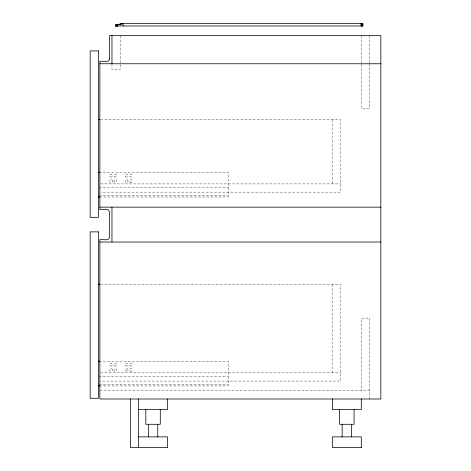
<?xml version="1.0" encoding="UTF-8"?>
<svg xmlns="http://www.w3.org/2000/svg" width="471" height="471" viewBox="0 0 471 471"><rect width="100%" height="100%" fill="white"/><g stroke="black" fill="none" stroke-linecap="round" stroke-linejoin="round"><path stroke-width="0.35" stroke-dasharray="2.35 1.77" d="M100.6 119.475L340.627 119.475L340.627 192.139L100.6 192.139M99.134 172.28L228.235 172.28L228.235 196.984L99.864 196.984M100.6 183.908L340.627 183.908M99.134 187.299L228.235 187.299M99.134 195.53L228.235 195.53M100.6 284.19L340.627 284.19L340.627 381.08L100.6 381.08M99.134 361.216L228.235 361.216L228.235 385.926L99.864 385.926M100.6 372.844L340.627 372.844M99.134 376.235L228.235 376.235M99.134 384.471L228.235 384.471M99.852 390.771L369.694 390.771M369.694 35.661L369.694 62.82M369.694 63.556L369.694 108.33L361.457 108.33L361.457 63.556M369.694 399.002L369.694 318.102L361.457 318.102L361.457 390.771M361.457 35.661L361.457 62.82M332.391 119.475L332.391 183.908M332.391 284.19L332.391 372.844M120.199 35.661L120.199 69.573L111.963 69.573L111.963 64.521M113.935 180.676L113.9 181.058A1.454 1.454 0 0 0 116.773 181.317L116.808 180.941A1.454 1.454 0 0 0 113.935 180.676M113.935 369.617L113.9 369.994A1.454 1.454 0 0 0 116.773 370.259L116.808 369.882A1.454 1.454 0 0 0 113.935 369.617M127.947 181.035L127.912 180.658A1.454 1.454 0 0 0 125.045 180.958L125.086 181.335A1.454 1.454 0 0 0 127.947 181.035M127.947 369.976L127.912 369.6A1.454 1.454 0 0 0 125.045 369.9L125.086 370.277A1.454 1.454 0 0 0 127.947 369.976M112.445 181.117L112.428 180.74A1.454 1.454 0 0 0 109.549 180.876L109.566 181.258A1.454 1.454 0 0 0 112.445 181.117M112.445 370.059L112.428 369.682A1.454 1.454 0 0 0 109.549 369.817L109.566 370.194A1.454 1.454 0 0 0 112.445 370.059M129.866 176.672A1.407 1.407 0 0 0 132.221 176.024A1.407 1.407 0 0 0 130.485 174.311A1.407 1.407 0 0 0 129.866 176.672M129.831 182.024A1.454 1.454 0 0 0 132.263 181.376A1.454 1.454 0 0 0 130.479 179.592A1.454 1.454 0 0 0 129.831 182.024M125.516 176.737A1.454 1.454 0 0 0 127.918 175.989A1.454 1.454 0 0 0 126.063 174.282A1.454 1.454 0 0 0 125.516 176.737M114.329 176.696A1.454 1.454 0 0 0 116.761 176.048A1.454 1.454 0 0 0 114.977 174.264A1.454 1.454 0 0 0 114.329 176.696M110.267 176.925A1.454 1.454 0 0 0 112.445 175.671A1.454 1.454 0 0 0 110.267 174.411A1.454 1.454 0 0 0 110.267 176.925M129.866 365.608A1.407 1.407 0 0 0 132.221 364.966A1.407 1.407 0 0 0 130.485 363.253A1.407 1.407 0 0 0 129.866 365.608M130.131 371.195A1.454 1.454 0 0 0 132.31 369.935A1.454 1.454 0 0 0 130.131 368.681A1.454 1.454 0 0 0 130.131 371.195M125.516 365.679A1.454 1.454 0 0 0 127.918 364.925A1.454 1.454 0 0 0 126.063 363.223A1.454 1.454 0 0 0 125.516 365.679M114.329 365.637A1.454 1.454 0 0 0 116.761 364.984A1.454 1.454 0 0 0 114.977 363.206A1.454 1.454 0 0 0 114.329 365.637M110.267 365.867A1.454 1.454 0 0 0 112.445 364.613A1.454 1.454 0 0 0 110.267 363.347A1.454 1.454 0 0 0 110.267 365.867"/><path stroke-width="0.71" d="M123.072 23.55L117.326 24.757L117.332 25.97L116.92 24.822L116.567 25.97L116.567 24.881L123.072 23.55L362.911 23.55L362.911 25.97L115.837 25.97L115.848 24.998L123.072 23.55L123.072 25.97M117.326 24.757L116.926 25.97L116.567 24.881L116.266 25.97L116.266 24.928L116.567 25.97M116.266 25.97L116.043 24.963L115.89 25.97L115.895 24.992L116.037 25.97L116.414 25.44M116.037 25.97L116.043 24.963M115.837 25.97L115.895 24.992M99.852 63.762L380.839 63.762M98.398 119.475L99.864 119.475M98.398 172.28L99.864 172.28M98.398 196.984L99.864 196.984M99.852 207.158L380.839 207.158M99.852 242.041L380.839 242.041M98.398 284.19L99.864 284.19M98.398 361.216L99.864 361.216M98.398 385.926L99.864 385.926M138.609 409.57L167.511 409.57L167.511 399.002M138.609 436.882L167.511 436.882L167.511 447.45M167.676 447.45L130.373 447.45L130.373 399.002M361.457 447.45L332.391 447.45L332.391 436.882L361.292 436.882L361.292 447.45M115.89 25.97L115.848 24.998M117.768 24.68L117.779 25.97M116.92 24.822L116.926 25.97M362.717 23.55L362.717 25.97M362.487 23.55L362.487 25.97M362.187 23.55L362.187 25.97M361.828 23.55L361.828 25.97M361.416 23.55L361.416 25.97M361.292 399.002L361.292 409.57L332.391 409.57L332.391 399.002M360.974 23.55L360.974 25.97M354.068 409.57L354.068 424.289L339.615 424.289L339.615 409.57M351.537 424.289L351.537 436.882M342.146 424.289L342.146 436.882M160.287 409.57L160.287 424.289L145.833 424.289L145.833 409.57M157.756 424.289L157.756 436.882M148.365 424.289L148.365 436.882M138.609 399.002L138.609 447.45M111.963 35.661L111.963 63.762M111.963 207.158L111.963 242.041M109.543 58.916C108.901 63.349 102.578 60.594 99.852 61.336L99.852 209.583C102.578 210.325 108.901 207.57 109.543 212.003L109.543 237.196C108.901 241.635 102.578 238.874 99.852 239.615L99.852 399.002L380.839 399.002L380.839 35.661L109.543 35.661L109.543 58.916M98.398 50.921L90.161 50.921L90.161 217.331L98.398 217.331L98.398 50.921M98.398 231.867L90.161 231.867L90.161 398.278L98.398 398.278L98.398 231.867"/></g></svg>
